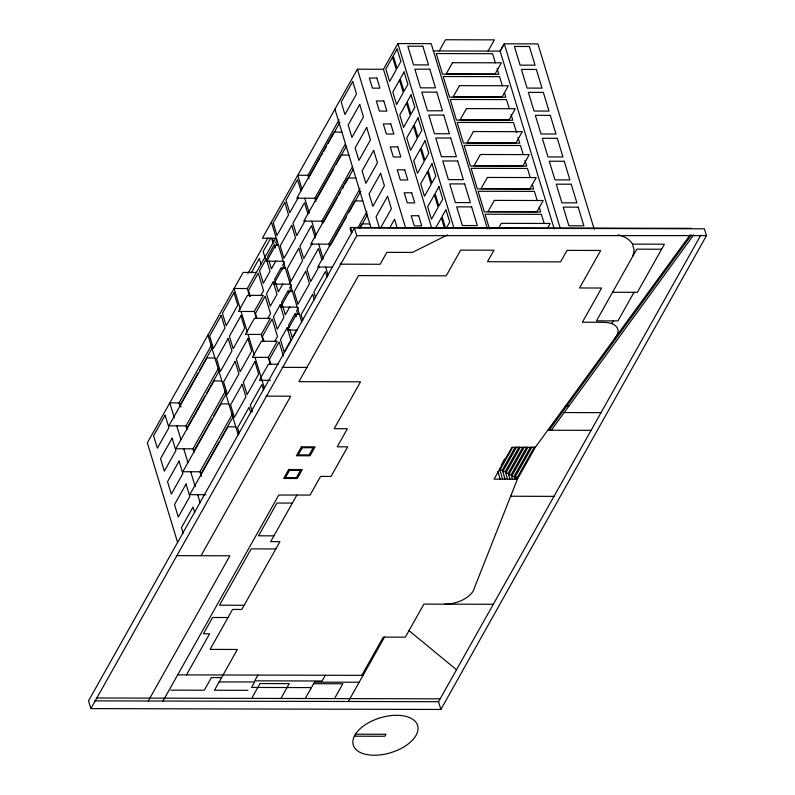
<?xml version="1.0" encoding="UTF-8"?>
<svg xmlns="http://www.w3.org/2000/svg" width="795" height="795" viewBox="0 0 795 795"><rect width="100%" height="100%" fill="white"/><g stroke="black" fill="none" stroke-linecap="round" stroke-linejoin="round"><path stroke-width="1.19" d="M632.989 255.91L634.102 250.008L632.472 244.115A43.238 23.423 -16.9 0 0 618.182 234.833M440.887 709.458L706.477 235.608L704.41 228.791L354.391 227.936L88.523 700.852L90.878 708.603L440.887 709.458L438.532 701.707L700.753 235.28M487.474 228.831L431.208 43.655L397.907 43.576L383.458 69.274L357.392 69.215L262.36 238.252L275.567 238.281L247.315 288.545L249.759 296.575M247.871 273.559L267.965 237.824M251.24 272.824L259.319 258.454L260.998 264.01M270.697 238.212L263.195 251.558L265.222 258.226M180.087 406.364L179.044 402.926L211.728 344.782M308.947 178.736L307.894 175.288L339.067 119.846M198.124 373.014L180.296 404.725L181.002 407.06M199.684 370.231L212.166 348.031M309.315 176.808L319.978 157.837M321.16 155.731L322.343 153.624M323.535 151.517L326.497 146.24M328.057 143.468L339.902 122.39M298.284 197.558L289.778 212.692L285.991 200.241L297.539 179.7L300.977 191.019M276.908 239.931L275.746 241.988L276.809 245.486M275.875 260.949L271.403 268.889L268.998 260.969M187.064 429.31L186.01 425.872L218.098 368.81M315.913 201.682L314.87 198.243L345.437 143.865M260.68 295.75L263.552 290.652L258.236 273.142L248.487 290.483L250.256 296.316M187.262 427.67L205.09 395.96M206.66 393.187L219.132 370.987M316.281 199.754L333.463 169.196M336.215 164.307L346.282 146.389M305.26 220.503L296.744 235.638L292.967 223.196L304.515 202.655L307.953 213.964M254.291 311.491L263.334 295.392L247.483 295.352L238.44 311.451L254.291 311.491L256.378 318.378M284.461 261.853L282.722 264.934L283.785 268.442M282.841 283.894L278.379 291.845L274.593 279.393L281.291 267.478L281.986 269.743M194.03 452.266L192.986 448.817L225.671 390.683M322.541 223.484L321.846 221.189L352.414 166.811M267.657 318.696L270.529 313.598L265.212 296.098L255.453 313.439L256.874 318.099M194.238 450.626L212.066 418.915M213.626 416.133L226.108 393.932M323.257 222.709L337.478 197.408M338.66 195.302L340.439 192.142M342.595 188.306L343.778 186.199M344.96 184.092L353.258 169.345M312.226 243.459L303.72 258.594L299.944 246.142L311.491 225.601L315.267 238.053M261.257 334.437L270.31 318.348L254.46 318.308L245.407 334.397L261.257 334.437L263.354 341.323M290.722 282.036L289.519 284.183L273.669 284.143L282.712 268.044L285.355 268.054M291.437 284.799L289.698 287.889L290.761 291.387M289.817 306.85L285.345 314.79L281.569 302.348L288.267 290.423L288.953 292.689M201.354 476.364L199.962 471.773L232.647 413.629M329.508 246.44L328.812 244.145L359.986 188.693M274.633 341.651L277.495 336.543L272.178 319.043L262.429 336.384L263.851 341.055M201.214 473.572L219.042 441.861M220.603 439.078L233.084 416.888M439.228 50.96L445.528 39.75L494.401 39.869L488.09 51.079M330.233 245.655L346.222 217.204M348.975 212.315L360.821 191.237M319.202 266.404L310.696 281.539L306.91 269.088L318.457 248.557L321.896 259.866M268.233 357.392L277.276 341.293L261.436 341.254L252.383 357.353L268.233 357.392L270.32 364.279M298.403 307.745L296.664 310.835L297.728 314.343M691.461 228.334L350.595 227.509L350.098 228.384L351.519 233.044M296.793 329.796L292.322 337.746L289.917 329.816M357.969 227.638L366.962 211.649M359.479 228.155L361.874 223.892L369.794 223.912M360.095 227.887L367.797 214.183M90.878 708.603L356.746 235.698L354.391 227.936M380.437 228.185L391.378 208.727L387.592 196.286L376.045 216.816L379.483 228.135M201.036 555.715L290.722 396.198L266.017 396.139M389.709 227.877L394.568 219.231L397.321 228.284M148.248 700.991L229.894 555.784L176.341 555.655M162.985 701.031L278.807 495.017L310.07 495.086L320.574 476.404L331.038 476.434L347.673 446.83L337.219 446.8L347.375 428.734L334.168 428.704L360.523 381.819L298.89 381.67L358.515 275.607L446.214 275.825L460.663 250.117L493.963 250.206L487.494 261.704L560.584 261.873L567.044 250.385L600.672 250.465L579.585 287.969L601.596 288.029L582.357 322.243L602.988 322.293L608.115 322.631L612.438 323.853A22.439 12.154 -16.9 0 1 614.545 338.62M435.759 227.748L441.344 217.81L444.435 227.996M186.487 674.915L209.602 633.794L203.441 633.774L212.593 617.496L228.006 617.536M446.392 228.006L449.722 222.093L445.935 209.642L442.06 216.548L445.498 227.857M296.863 495.056L270.688 541.614L279.929 541.643L241.799 609.467L232.547 609.447L210.089 649.396L237.387 649.465L214.461 690.249L247.911 690.328M498.445 228.443L501.307 223.345L550.18 223.465L547.318 228.562M257.918 675.084L254.688 680.838L322.045 680.997L325.284 675.253M252.244 697.384L260.015 683.561L289.271 683.63L280.943 698.457M305.27 698.517L314.472 682.13L359.161 682.239M335.083 697.583L342.854 683.77L313.598 683.69M361.805 675.343L383.299 637.113L405.311 637.163L423.894 604.111L493.307 604.28M348.339 701.478L384.532 637.113M501.168 465.234L504.755 458.854M512.417 447.674L499.856 470.004L502.321 470.004L514.872 447.674M516.551 447.128L502.798 471.584L505.262 471.594L519.006 447.138M520.089 447.655L505.739 473.174L508.204 473.184L522.554 447.665M524.223 447.118L508.681 474.764L511.145 474.764L526.688 447.118M527.761 447.635L511.622 476.344L514.087 476.354L530.225 447.645M531.895 447.098L514.564 477.934L517.018 477.944L534.359 447.108M690.169 234.873L535.333 447.287L517.406 479.186L474.377 587.942A22.439 12.154 -16.9 0 1 444.514 604.16M634.013 292.312L617.944 320.902L596.479 320.852L636.785 249.163L661.609 249.223M611.405 323.565L613.352 320.892M633.456 293.315L634.181 292.312M549.116 430.234L691.511 234.883M551.293 430.244L693.687 234.883M447.446 234.932L412.426 252.432L386.827 252.363L380.139 264.268L340.101 264.169M356.746 235.698L706.477 235.608M433.166 50.94L500.204 51.109L504.288 43.834L559.988 227.43M341.91 132.109L333.979 132.089L296.823 198.194L314.87 198.243M348.876 155.065L340.956 155.045L303.789 221.149L321.846 221.189M307.894 175.288L297.767 175.268L301.951 189.041M355.852 178.01L347.932 177.991L310.766 244.095L328.812 244.145M362.828 200.956L354.898 200.946L317.732 267.05L332.409 267.08M632.472 244.115L664.441 244.194L637.381 292.322L612.548 292.262M278.379 245.108L275.746 245.099L266.693 261.197L282.543 261.227M256.368 272.447L243.151 272.417L147.333 442.855L177.633 542.568M247.315 288.545L234.108 288.505L240.378 309.166M292.331 291L289.688 291L280.635 307.089L296.485 307.128M299.298 313.955L296.664 313.946L287.611 330.044L297.36 330.064M214.898 358.018L206.978 357.998L168.838 425.832L186.01 425.872M278.161 364.229L268.402 364.209L259.359 380.298L270.399 380.328M282.195 367.35L306.9 367.409M221.875 380.974L213.954 380.954L175.814 448.778L192.986 448.817M179.044 402.926L169.792 402.896L174.324 417.812M228.851 403.92L220.921 403.9L182.79 471.733L199.962 471.773M565.354 406.106L568.882 406.106M564.172 412.565L601.04 412.655M235.817 426.865L227.897 426.845L189.757 494.679L205.776 494.719M547.765 430.234L591.092 430.343M535.333 447.287L512 447.227L494.063 479.127L517.406 479.186L516.69 476.831M510.648 496.249L553.976 496.358M292.351 503.086L276.938 503.046L258.514 535.81L273.927 535.85M275.825 548.947L251.17 548.888L219.5 605.214L244.154 605.273M177.683 674.885L363.037 675.343M221.567 677.598L211.4 677.579L204.295 690.219L170.806 690.139M219.152 681.901L254.648 681.981L251.578 687.446L311.401 687.596M96.225 698L440.142 698.845M94.615 700.862L438.532 701.707M355.514 734.202L386.012 734.272L384.889 736.269L354.391 736.2M408.988 630.624L456.499 669.748M594.183 229.099L537.917 43.914L504.209 43.834L500.115 51.109L554.244 228.97M495.374 62.865L492.592 53.702L436.236 53.563L442.497 74.183L498.853 74.323L497.114 68.589M502.341 85.81L499.558 76.648L443.203 76.519L449.473 97.129L505.819 97.268L504.428 92.687M509.317 108.766L506.534 99.604L450.179 99.464L456.439 120.085L512.795 120.214L511.056 114.49M516.641 132.864L513.5 122.549L457.155 122.41L463.415 143.03L519.771 143.17L518.032 137.446M523.259 154.667L520.477 145.505L464.121 145.366L470.392 165.976L526.737 166.115L524.998 160.391M530.235 177.613L527.453 168.451L471.097 168.311L477.358 188.932L533.713 189.071L532.322 184.49M537.211 200.569L534.419 191.396L478.073 191.267L484.334 211.877L540.689 212.017L539.298 207.435M544.178 223.494L541.395 214.352L485.039 214.213L489.551 229.069M397.907 43.576L453.816 227.569M514.087 476.354L514.941 479.186M511.145 474.764L512.477 479.176M508.204 473.184L510.022 479.166M383.458 69.274L431.784 228.344M505.262 471.594L507.558 479.166M502.321 470.004L505.103 479.156M499.379 468.424L502.639 479.156M497.899 471.634L500.184 479.147M357.392 69.215L405.619 227.927M334.934 109.163L370.848 227.35M350.595 227.509L352.016 232.17M304.743 198.213L309.275 213.13M311.72 221.169L315.903 234.932M318.686 244.115L323.217 259.031M325.662 267.07L328.106 275.1M327.152 277.157L325.433 271.502L313.886 292.043L315.605 297.698M314.383 299.864L312.664 294.21L301.116 314.75L302.835 320.405M271.413 222.153L301.742 321.985M275.358 247.921L274.325 244.532L267.627 256.447L268.312 258.713M296.277 316.768L295.243 313.379L288.545 325.294L289.231 327.56M272.437 238.55L273.778 242.992M271.612 238.301L272.963 242.743M283.408 356.001L279.154 341.989L269.406 359.33L270.827 364.001M241.074 311.461L247.354 332.111M248.05 334.407L254.33 355.067M255.026 357.362L264.437 388.338M263.582 390.236L261.863 384.581L250.316 405.122L252.373 411.909M250.813 412.943L249.093 407.288L237.546 427.829L239.265 433.484M207.932 335.073L238.261 434.905M176.768 425.852L180.952 439.615M183.744 448.797L187.928 462.571M190.711 471.753L195.242 486.669M197.687 494.699L200.121 502.728M194.745 512.676L193.026 507.021L181.479 527.562L183.198 533.216M354.858 735.196L353.646 737.81A33.609 18.206 -16.9 0 0 392.422 752.159A33.609 18.206 -16.9 0 0 411.363 718.471A33.609 18.206 -16.9 0 0 356.577 732.593L354.858 735.196M165.131 415.219L153.584 435.759L157.37 448.211L168.918 427.67L165.131 415.219M221.199 315.486L209.651 336.027L213.438 348.478L224.985 327.938L221.199 315.486M233.969 292.779L222.421 313.319L226.207 325.771L237.755 305.23L233.969 292.779M284.779 202.407L273.232 222.948L277.008 235.399L288.555 214.859L284.779 202.407M352.732 81.527L341.184 102.068L344.97 114.52L356.518 93.979L352.732 81.527M266.246 258.902L259.548 270.817L263.324 283.259L270.022 271.343L266.246 258.902M172.108 438.174L160.56 458.705L164.336 471.157L175.884 450.616L172.108 438.174M228.175 338.441L216.628 358.972L220.414 371.424L231.961 350.883L228.175 338.441M240.945 315.734L229.397 336.275L233.173 348.717L244.721 328.176L240.945 315.734M291.745 225.363L280.198 245.894L283.984 258.345L295.531 237.804L291.745 225.363M359.708 104.483L348.16 125.024L351.937 137.465L363.484 116.925L359.708 104.483M392.531 57.161L385.833 69.085L389.62 81.527L396.317 69.612L392.531 57.161M397.122 48.992L393.247 55.898L397.033 68.34L400.909 61.444L397.122 48.992M273.212 281.847L266.514 293.762L270.3 306.214L276.998 294.299L273.212 281.847M179.074 461.12L167.526 481.661L171.313 494.102L182.86 473.572L179.074 461.12M235.151 361.387L223.604 381.928L227.38 394.37L238.927 373.839L235.151 361.387M247.911 338.68L236.363 359.221L240.15 371.672L251.697 351.132L247.911 338.68M298.721 248.308L287.174 268.849L290.96 281.291L302.507 260.76L298.721 248.308M366.684 127.429L355.136 147.969L358.913 160.421L370.46 139.88L366.684 127.429M399.507 80.116L392.809 92.031L396.586 104.483L403.294 92.558L399.507 80.116M404.099 71.948L400.223 78.844L403.999 91.296L407.885 84.389L404.099 71.948M280.188 304.803L273.49 316.718L277.266 329.16L283.974 317.245L280.188 304.803M186.05 484.066L174.502 504.606L178.289 517.058L189.836 496.517L186.05 484.066M242.117 384.333L230.57 404.874L234.356 417.325L245.903 396.784L242.117 384.333M254.887 361.636L243.34 382.166L247.126 394.618L258.673 374.077L254.887 361.636M305.697 271.254L294.15 291.795L297.926 304.247L309.474 283.706L305.697 271.254M373.65 150.384L362.103 170.925L365.889 183.367L377.436 162.826L373.65 150.384M406.484 103.062L399.776 114.977L403.562 127.429L410.26 115.513L406.484 103.062M411.075 94.893L407.189 101.79L410.975 114.242L414.851 107.345L411.075 94.893M287.164 327.749L280.466 339.664L284.242 352.115L290.94 340.2L287.164 327.749M380.626 173.33L369.079 193.871L372.855 206.322L384.402 185.782L380.626 173.33M413.45 126.017L406.752 137.933L410.538 150.374L417.236 138.459L413.45 126.017M418.041 117.849L414.165 124.745L417.951 137.187L421.827 130.291L418.041 117.849M452.494 62.696L446.194 73.905L495.066 74.024L501.367 62.815L452.494 62.696M420.426 148.963L413.728 160.878L417.504 173.33L424.202 161.415L420.426 148.963M425.017 140.794L421.141 147.691L424.918 160.143L428.803 153.246L425.017 140.794M459.47 85.651L453.17 96.861L502.043 96.98L508.343 85.771L459.47 85.651M427.402 171.909L420.694 183.834L424.48 196.276L431.178 184.361L427.402 171.909M431.993 163.75L428.108 170.647L431.894 183.089L435.769 176.192L431.993 163.75M466.446 108.597L460.146 119.806L509.009 119.926L515.319 108.716L466.446 108.597M434.368 194.864L427.67 206.78L431.456 219.231L438.154 207.306L434.368 194.864M438.959 186.696L435.084 193.592L438.87 206.044L442.745 199.148L438.959 186.696M473.413 131.553L467.112 142.762L515.985 142.881L522.285 131.672L473.413 131.553M288.645 469.547L283.636 478.461L297.28 478.491L302.289 469.577L288.645 469.547M301.414 446.84L296.396 455.754L310.05 455.783L315.059 446.879L301.414 446.84M289.489 470.431L285.465 477.586L296.436 477.616L300.46 470.451L289.489 470.431M302.259 447.724L298.234 454.879L309.195 454.909L313.22 447.744L302.259 447.724M480.389 154.498L474.088 165.708L522.961 165.827L529.261 154.618L480.389 154.498M487.365 177.454L481.064 188.654L529.927 188.773L536.228 177.563L487.365 177.454M494.331 200.4L488.031 211.609L536.903 211.728L543.204 200.519L494.331 200.4M422.841 46.249L407.865 46.209L413.539 64.882L428.515 64.922L422.841 46.249M529.381 46.508L514.415 46.468L520.089 65.14L535.055 65.18L529.381 46.508M429.807 69.195L414.841 69.155L420.515 87.828L435.481 87.867L429.807 69.195M536.357 69.453L521.391 69.423L527.055 88.086L542.031 88.126L536.357 69.453M376.84 78.039L369.357 78.019L372.428 88.136L379.911 88.156L376.84 78.039M436.783 92.15L421.817 92.111L427.491 110.783L442.457 110.813L436.783 92.15M543.333 92.409L528.357 92.369L534.031 111.042L548.997 111.081L543.333 92.409M383.816 100.995L376.333 100.975L379.404 111.091L386.887 111.101L383.816 100.995M443.759 115.096L428.783 115.056L434.458 133.729L449.433 133.769L443.759 115.096M550.299 115.355L535.333 115.315L541.007 133.987L555.973 134.027L550.299 115.355M390.782 123.941L383.299 123.921L386.38 134.037L393.863 134.057L390.782 123.941M450.725 138.042L435.759 138.012L441.434 156.685L456.4 156.714L450.725 138.042M557.275 138.3L542.309 138.27L547.974 156.943L562.949 156.973L557.275 138.3M397.758 146.896L390.275 146.876L393.346 156.983L400.829 157.003L397.758 146.896M457.701 160.997L442.736 160.958L448.41 179.63L463.376 179.67L457.701 160.997M564.251 161.256L549.275 161.216L554.95 179.889L569.916 179.928L564.251 161.256M404.734 169.842L397.252 169.822L400.322 179.938L407.805 179.958L404.734 169.842M464.678 183.943L449.702 183.913L455.376 202.576L470.352 202.616L464.678 183.943M571.217 184.202L556.252 184.172L561.926 202.844L576.892 202.874L571.217 184.202M411.701 192.787L404.218 192.778L407.288 202.884L414.781 202.904L411.701 192.787M471.644 206.899L456.678 206.859L462.352 225.532L477.318 225.571L471.644 206.899M578.194 207.157L563.228 207.117L568.892 225.79L583.868 225.83L578.194 207.157M418.677 215.743L411.194 215.723L414.265 225.84L421.748 225.859L418.677 215.743"/></g></svg>
